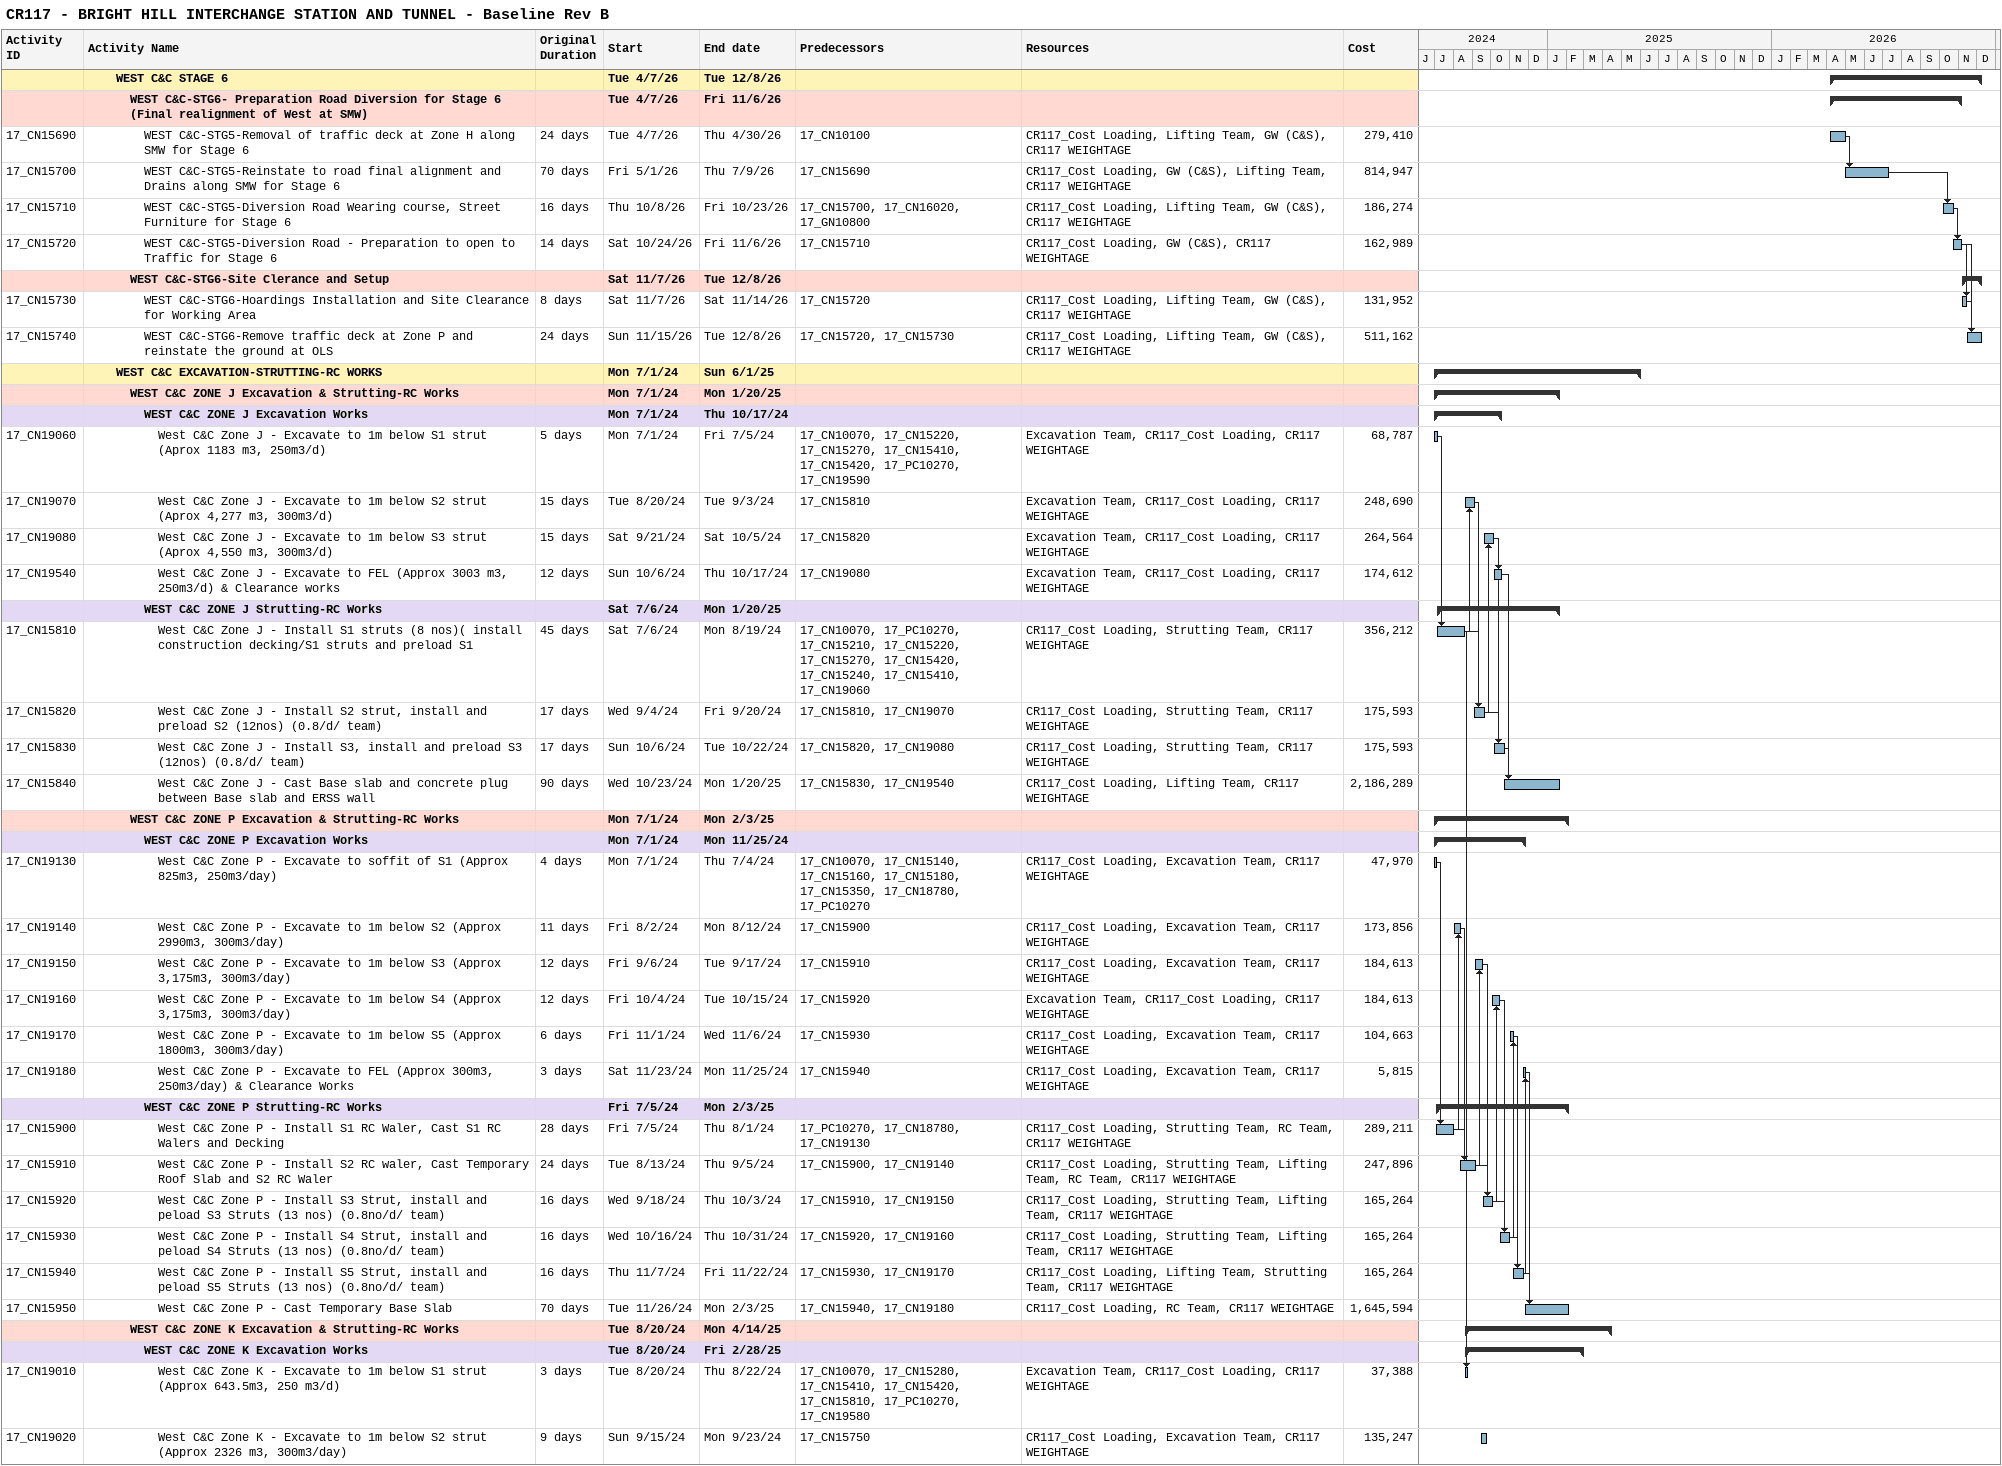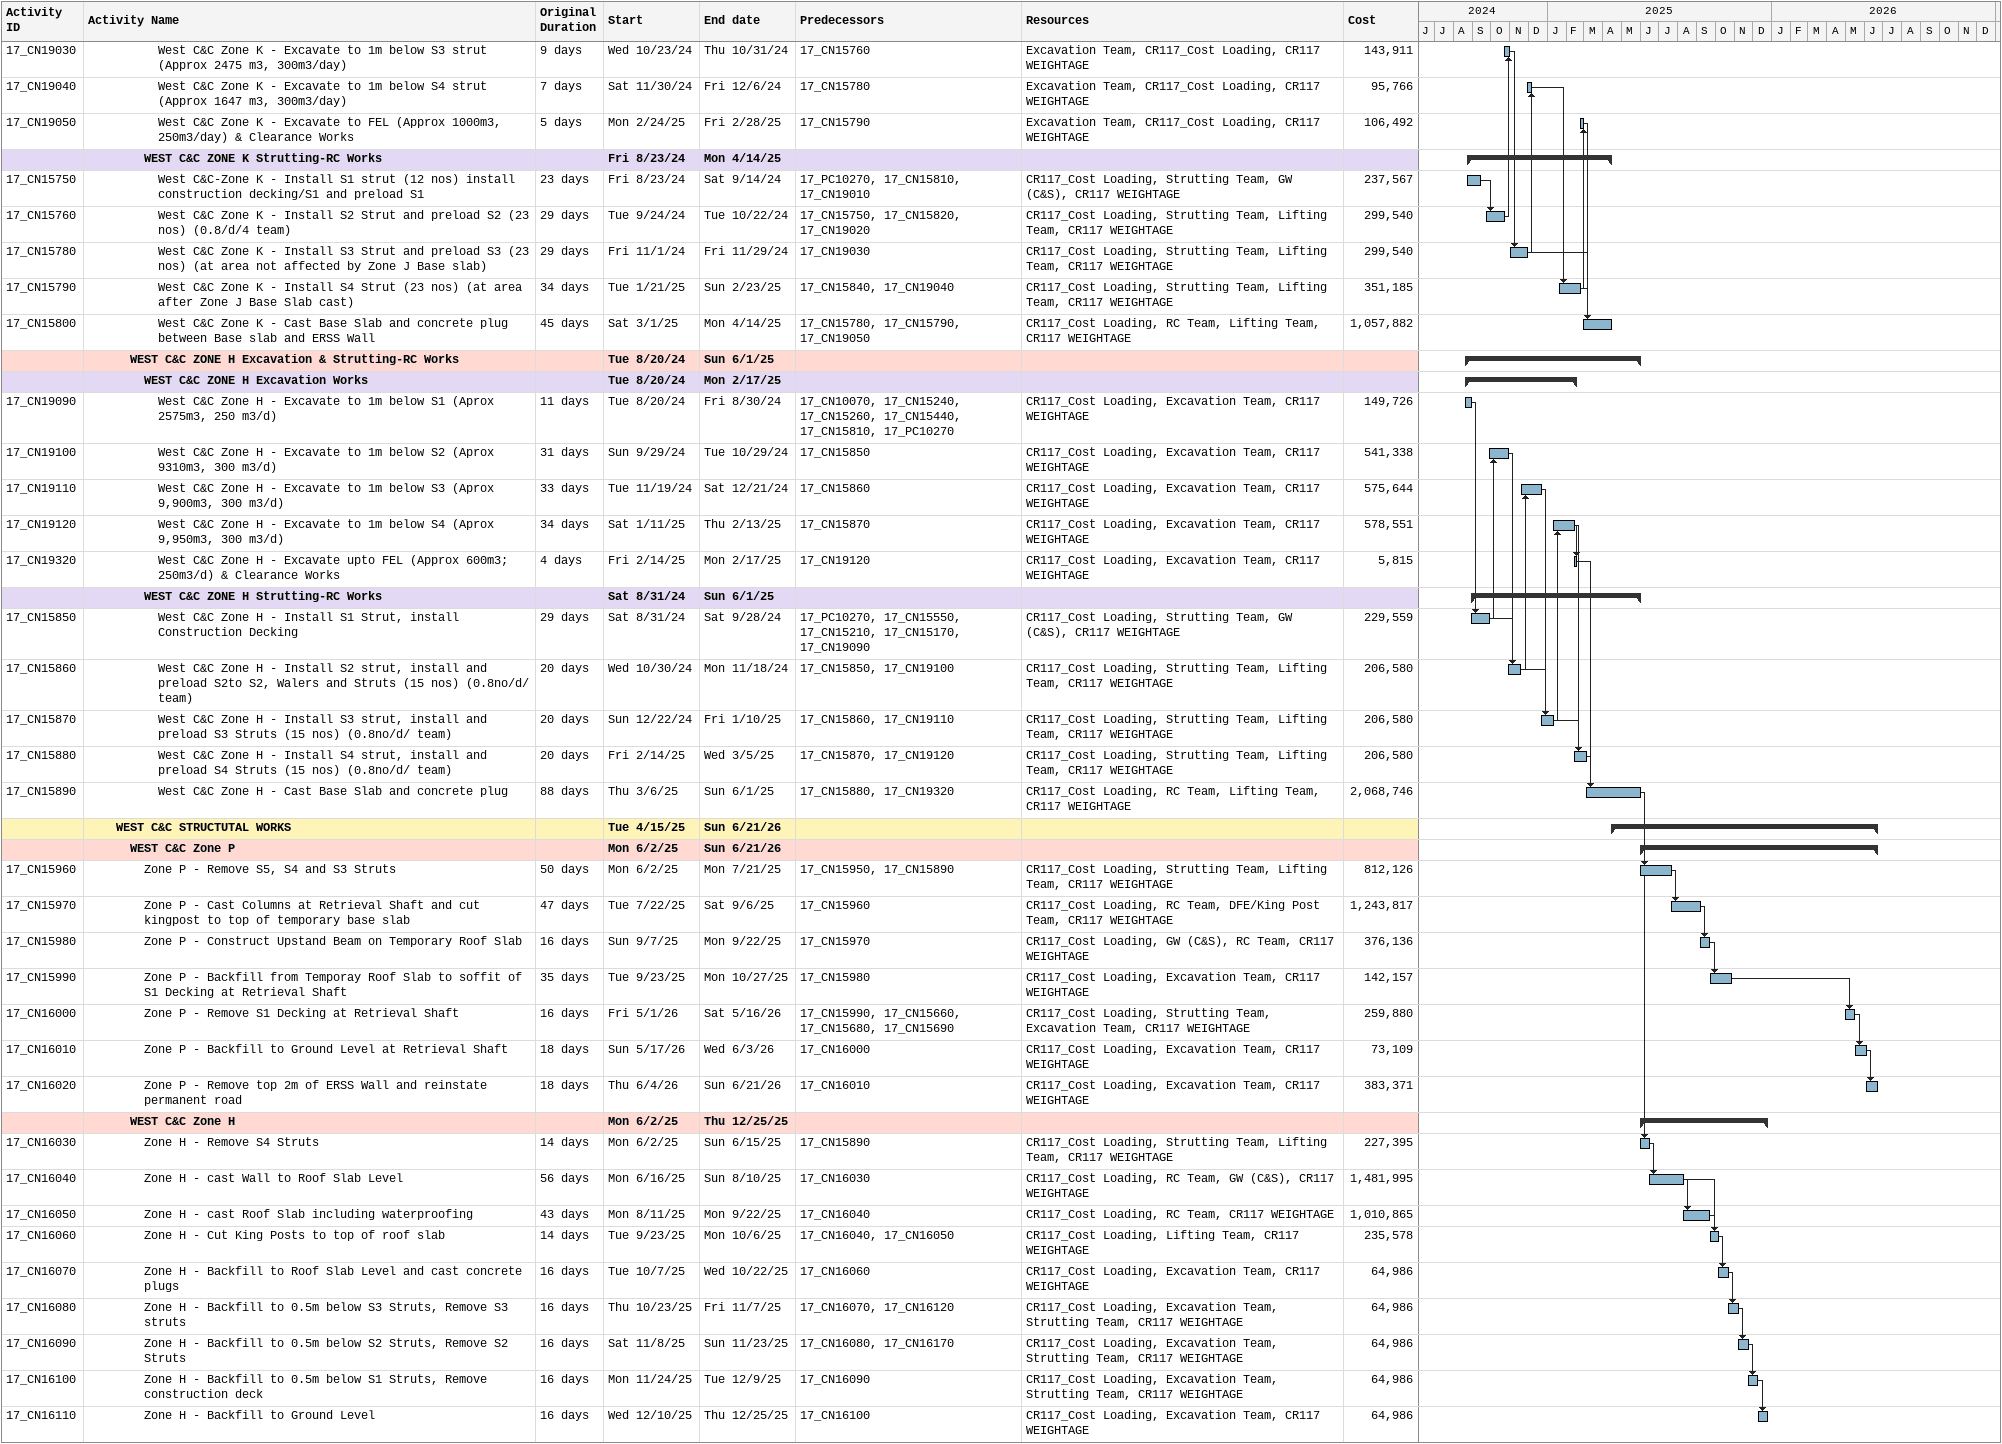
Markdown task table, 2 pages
CR117 - BRIGHT HILL INTERCHANGE STATION AND TUNNEL - Baseline Rev B

| ID | Level | Task | Original duration | Start | Finish | Predecessors | Resources | Cost |
|---|---|---|---|---|---|---|---|---|
|  | 3 | **WEST C&C STAGE 6** |  | 2026-04-07 | 2026-12-08 |  |  |  |
|  | 4 | **WEST C&C-STG6- Preparation Road Diversion for Stage 6 (Final realignment of West at SMW)** |  | 2026-04-07 | 2026-11-06 |  |  |  |
| 17_CN15690 | 5 | WEST C&C-STG5-Removal of traffic deck at Zone H along SMW for Stage 6 | 24d | 2026-04-07 | 2026-04-30 | 17_CN10100 | CR117_Cost Loading, Lifting Team, GW (C&S), CR117 WEIGHTAGE | 279410 |
| 17_CN15700 | 5 | WEST C&C-STG5-Reinstate to road final alignment and Drains along SMW for Stage 6 | 70d | 2026-05-01 | 2026-07-09 | 17_CN15690 | CR117_Cost Loading, GW (C&S), Lifting Team, CR117 WEIGHTAGE | 814947 |
| 17_CN15710 | 5 | WEST C&C-STG5-Diversion Road Wearing course, Street Furniture for Stage 6 | 16d | 2026-10-08 | 2026-10-23 | 17_CN15700, 17_CN16020, 17_GN10800 | CR117_Cost Loading, Lifting Team, GW (C&S), CR117 WEIGHTAGE | 186274 |
| 17_CN15720 | 5 | WEST C&C-STG5-Diversion Road - Preparation to open to Traffic for Stage 6 | 14d | 2026-10-24 | 2026-11-06 | 17_CN15710 | CR117_Cost Loading, GW (C&S), CR117 WEIGHTAGE | 162989 |
|  | 4 | **WEST C&C-STG6-Site Clerance and Setup** |  | 2026-11-07 | 2026-12-08 |  |  |  |
| 17_CN15730 | 5 | WEST C&C-STG6-Hoardings Installation and Site Clearance for Working Area | 8d | 2026-11-07 | 2026-11-14 | 17_CN15720 | CR117_Cost Loading, Lifting Team, GW (C&S), CR117 WEIGHTAGE | 131952 |
| 17_CN15740 | 5 | WEST C&C-STG6-Remove traffic deck at Zone P and reinstate the ground at OLS | 24d | 2026-11-15 | 2026-12-08 | 17_CN15720, 17_CN15730 | CR117_Cost Loading, Lifting Team, GW (C&S), CR117 WEIGHTAGE | 511162 |
|  | 3 | **WEST C&C EXCAVATION-STRUTTING-RC WORKS** |  | 2024-07-01 | 2025-06-01 |  |  |  |
|  | 4 | **WEST C&C ZONE J Excavation & Strutting-RC Works** |  | 2024-07-01 | 2025-01-20 |  |  |  |
|  | 5 | **WEST C&C ZONE J Excavation Works** |  | 2024-07-01 | 2024-10-17 |  |  |  |
| 17_CN19060 | 6 | West C&C Zone J - Excavate to 1m below S1 strut (Aprox 1183 m3, 250m3/d) | 5d | 2024-07-01 | 2024-07-05 | 17_CN10070, 17_CN15220, 17_CN15270, 17_CN15410, 17_CN15420, 17_PC10270, 17_CN19590 | Excavation Team, CR117_Cost Loading, CR117 WEIGHTAGE | 68787 |
| 17_CN19070 | 6 | West C&C Zone J - Excavate to 1m below S2 strut (Aprox 4,277 m3, 300m3/d) | 15d | 2024-08-20 | 2024-09-03 | 17_CN15810 | Excavation Team, CR117_Cost Loading, CR117 WEIGHTAGE | 248690 |
| 17_CN19080 | 6 | West C&C Zone J - Excavate to 1m below S3 strut (Aprox 4,550 m3, 300m3/d) | 15d | 2024-09-21 | 2024-10-05 | 17_CN15820 | Excavation Team, CR117_Cost Loading, CR117 WEIGHTAGE | 264564 |
| 17_CN19540 | 6 | West C&C Zone J - Excavate to FEL (Approx 3003 m3, 250m3/d) & Clearance works | 12d | 2024-10-06 | 2024-10-17 | 17_CN19080 | Excavation Team, CR117_Cost Loading, CR117 WEIGHTAGE | 174612 |
|  | 5 | **WEST C&C ZONE J Strutting-RC Works** |  | 2024-07-06 | 2025-01-20 |  |  |  |
| 17_CN15810 | 6 | West C&C Zone J - Install S1 struts (8 nos)( install construction decking/S1 struts and preload S1 | 45d | 2024-07-06 | 2024-08-19 | 17_CN10070, 17_PC10270, 17_CN15210, 17_CN15220, 17_CN15270, 17_CN15420, 17_CN15240, 17_CN15410, 17_CN19060 | CR117_Cost Loading, Strutting Team, CR117 WEIGHTAGE | 356212 |
| 17_CN15820 | 6 | West C&C Zone J - Install S2 strut, install and preload S2 (12nos) (0.8/d/ team) | 17d | 2024-09-04 | 2024-09-20 | 17_CN15810, 17_CN19070 | CR117_Cost Loading, Strutting Team, CR117 WEIGHTAGE | 175593 |
| 17_CN15830 | 6 | West C&C Zone J - Install S3, install and preload S3 (12nos) (0.8/d/ team) | 17d | 2024-10-06 | 2024-10-22 | 17_CN15820, 17_CN19080 | CR117_Cost Loading, Strutting Team, CR117 WEIGHTAGE | 175593 |
| 17_CN15840 | 6 | West C&C Zone J - Cast Base slab and concrete plug between Base slab and ERSS wall | 90d | 2024-10-23 | 2025-01-20 | 17_CN15830, 17_CN19540 | CR117_Cost Loading, Lifting Team, CR117 WEIGHTAGE | 2186289 |
|  | 4 | **WEST C&C ZONE P Excavation & Strutting-RC Works** |  | 2024-07-01 | 2025-02-03 |  |  |  |
|  | 5 | **WEST C&C ZONE P Excavation Works** |  | 2024-07-01 | 2024-11-25 |  |  |  |
| 17_CN19130 | 6 | West C&C Zone P - Excavate to soffit of S1 (Approx 825m3, 250m3/day) | 4d | 2024-07-01 | 2024-07-04 | 17_CN10070, 17_CN15140, 17_CN15160, 17_CN15180, 17_CN15350, 17_CN18780, 17_PC10270 | CR117_Cost Loading, Excavation Team, CR117 WEIGHTAGE | 47970 |
| 17_CN19140 | 6 | West C&C Zone P - Excavate to 1m below S2 (Approx 2990m3, 300m3/day) | 11d | 2024-08-02 | 2024-08-12 | 17_CN15900 | CR117_Cost Loading, Excavation Team, CR117 WEIGHTAGE | 173856 |
| 17_CN19150 | 6 | West C&C Zone P - Excavate to 1m below S3 (Approx 3,175m3, 300m3/day) | 12d | 2024-09-06 | 2024-09-17 | 17_CN15910 | CR117_Cost Loading, Excavation Team, CR117 WEIGHTAGE | 184613 |
| 17_CN19160 | 6 | West C&C Zone P - Excavate to 1m below S4 (Approx 3,175m3, 300m3/day) | 12d | 2024-10-04 | 2024-10-15 | 17_CN15920 | Excavation Team, CR117_Cost Loading, CR117 WEIGHTAGE | 184613 |
| 17_CN19170 | 6 | West C&C Zone P - Excavate to 1m below S5 (Approx 1800m3, 300m3/day) | 6d | 2024-11-01 | 2024-11-06 | 17_CN15930 | CR117_Cost Loading, Excavation Team, CR117 WEIGHTAGE | 104663 |
| 17_CN19180 | 6 | West C&C Zone P - Excavate to FEL (Approx 300m3, 250m3/day) & Clearance Works | 3d | 2024-11-23 | 2024-11-25 | 17_CN15940 | CR117_Cost Loading, Excavation Team, CR117 WEIGHTAGE | 5815 |
|  | 5 | **WEST C&C ZONE P Strutting-RC Works** |  | 2024-07-05 | 2025-02-03 |  |  |  |
| 17_CN15900 | 6 | West C&C Zone P - Install S1 RC Waler, Cast S1 RC Walers and Decking | 28d | 2024-07-05 | 2024-08-01 | 17_PC10270, 17_CN18780, 17_CN19130 | CR117_Cost Loading, Strutting Team, RC Team, CR117 WEIGHTAGE | 289211 |
| 17_CN15910 | 6 | West C&C Zone P - Install S2 RC waler, Cast Temporary Roof Slab and S2 RC Waler | 24d | 2024-08-13 | 2024-09-05 | 17_CN15900, 17_CN19140 | CR117_Cost Loading, Strutting Team, Lifting Team, RC Team, CR117 WEIGHTAGE | 247896 |
| 17_CN15920 | 6 | West C&C Zone P - Install S3 Strut, install and peload S3 Struts (13 nos) (0.8no/d/ team) | 16d | 2024-09-18 | 2024-10-03 | 17_CN15910, 17_CN19150 | CR117_Cost Loading, Strutting Team, Lifting Team, CR117 WEIGHTAGE | 165264 |
| 17_CN15930 | 6 | West C&C Zone P - Install S4 Strut, install and peload S4 Struts (13 nos) (0.8no/d/ team) | 16d | 2024-10-16 | 2024-10-31 | 17_CN15920, 17_CN19160 | CR117_Cost Loading, Strutting Team, Lifting Team, CR117 WEIGHTAGE | 165264 |
| 17_CN15940 | 6 | West C&C Zone P - Install S5 Strut, install and peload S5 Struts (13 nos) (0.8no/d/ team) | 16d | 2024-11-07 | 2024-11-22 | 17_CN15930, 17_CN19170 | CR117_Cost Loading, Lifting Team, Strutting Team, CR117 WEIGHTAGE | 165264 |
| 17_CN15950 | 6 | West C&C Zone P - Cast Temporary Base Slab | 70d | 2024-11-26 | 2025-02-03 | 17_CN15940, 17_CN19180 | CR117_Cost Loading, RC Team, CR117 WEIGHTAGE | 1645594 |
|  | 4 | **WEST C&C ZONE K Excavation & Strutting-RC Works** |  | 2024-08-20 | 2025-04-14 |  |  |  |
|  | 5 | **WEST C&C ZONE K Excavation Works** |  | 2024-08-20 | 2025-02-28 |  |  |  |
| 17_CN19010 | 6 | West C&C Zone K - Excavate to 1m below S1 strut (Approx 643.5m3, 250 m3/d) | 3d | 2024-08-20 | 2024-08-22 | 17_CN10070, 17_CN15280, 17_CN15410, 17_CN15420, 17_CN15810, 17_PC10270, 17_CN19580 | Excavation Team, CR117_Cost Loading, CR117 WEIGHTAGE | 37388 |
| 17_CN19020 | 6 | West C&C Zone K - Excavate to 1m below S2 strut (Approx 2326 m3, 300m3/day) | 9d | 2024-09-15 | 2024-09-23 | 17_CN15750 | CR117_Cost Loading, Excavation Team, CR117 WEIGHTAGE | 135247 |
| 17_CN19030 | 6 | West C&C Zone K - Excavate to 1m below S3 strut (Approx 2475 m3, 300m3/day) | 9d | 2024-10-23 | 2024-10-31 | 17_CN15760 | Excavation Team, CR117_Cost Loading, CR117 WEIGHTAGE | 143911 |
| 17_CN19040 | 6 | West C&C Zone K - Excavate to 1m below S4 strut (Approx 1647 m3, 300m3/day) | 7d | 2024-11-30 | 2024-12-06 | 17_CN15780 | Excavation Team, CR117_Cost Loading, CR117 WEIGHTAGE | 95766 |
| 17_CN19050 | 6 | West C&C Zone K - Excavate to FEL (Approx 1000m3, 250m3/day) & Clearance Works | 5d | 2025-02-24 | 2025-02-28 | 17_CN15790 | Excavation Team, CR117_Cost Loading, CR117 WEIGHTAGE | 106492 |
|  | 5 | **WEST C&C ZONE K Strutting-RC Works** |  | 2024-08-23 | 2025-04-14 |  |  |  |
| 17_CN15750 | 6 | West C&C-Zone K - Install S1 strut (12 nos) install construction decking/S1 and preload S1 | 23d | 2024-08-23 | 2024-09-14 | 17_PC10270, 17_CN15810, 17_CN19010 | CR117_Cost Loading, Strutting Team, GW (C&S), CR117 WEIGHTAGE | 237567 |
| 17_CN15760 | 6 | West C&C Zone K - Install S2 Strut and preload S2 (23 nos) (0.8/d/4 team) | 29d | 2024-09-24 | 2024-10-22 | 17_CN15750, 17_CN15820, 17_CN19020 | CR117_Cost Loading, Strutting Team, Lifting Team, CR117 WEIGHTAGE | 299540 |
| 17_CN15780 | 6 | West C&C Zone K - Install S3 Strut and preload S3 (23 nos) (at area not affected by Zone J Base slab) | 29d | 2024-11-01 | 2024-11-29 | 17_CN19030 | CR117_Cost Loading, Strutting Team, Lifting Team, CR117 WEIGHTAGE | 299540 |
| 17_CN15790 | 6 | West C&C Zone K - Install S4 Strut (23 nos) (at area after Zone J Base Slab cast) | 34d | 2025-01-21 | 2025-02-23 | 17_CN15840, 17_CN19040 | CR117_Cost Loading, Strutting Team, Lifting Team, CR117 WEIGHTAGE | 351185 |
| 17_CN15800 | 6 | West C&C Zone K - Cast Base Slab and concrete plug between Base slab and ERSS Wall | 45d | 2025-03-01 | 2025-04-14 | 17_CN15780, 17_CN15790, 17_CN19050 | CR117_Cost Loading, RC Team, Lifting Team, CR117 WEIGHTAGE | 1057882 |
|  | 4 | **WEST C&C ZONE H Excavation & Strutting-RC Works** |  | 2024-08-20 | 2025-06-01 |  |  |  |
|  | 5 | **WEST C&C ZONE H Excavation Works** |  | 2024-08-20 | 2025-02-17 |  |  |  |
| 17_CN19090 | 6 | West C&C Zone H - Excavate to 1m below S1 (Aprox 2575m3, 250 m3/d) | 11d | 2024-08-20 | 2024-08-30 | 17_CN10070, 17_CN15240, 17_CN15260, 17_CN15440, 17_CN15810, 17_PC10270 | CR117_Cost Loading, Excavation Team, CR117 WEIGHTAGE | 149726 |
| 17_CN19100 | 6 | West C&C Zone H - Excavate to 1m below S2 (Aprox 9310m3, 300 m3/d) | 31d | 2024-09-29 | 2024-10-29 | 17_CN15850 | CR117_Cost Loading, Excavation Team, CR117 WEIGHTAGE | 541338 |
| 17_CN19110 | 6 | West C&C Zone H - Excavate to 1m below S3 (Aprox 9,900m3, 300 m3/d) | 33d | 2024-11-19 | 2024-12-21 | 17_CN15860 | CR117_Cost Loading, Excavation Team, CR117 WEIGHTAGE | 575644 |
| 17_CN19120 | 6 | West C&C Zone H - Excavate to 1m below S4 (Aprox 9,950m3, 300 m3/d) | 34d | 2025-01-11 | 2025-02-13 | 17_CN15870 | CR117_Cost Loading, Excavation Team, CR117 WEIGHTAGE | 578551 |
| 17_CN19320 | 6 | West C&C Zone H - Excavate upto FEL (Approx 600m3; 250m3/d) & Clearance Works | 4d | 2025-02-14 | 2025-02-17 | 17_CN19120 | CR117_Cost Loading, Excavation Team, CR117 WEIGHTAGE | 5815 |
|  | 5 | **WEST C&C ZONE H Strutting-RC Works** |  | 2024-08-31 | 2025-06-01 |  |  |  |
| 17_CN15850 | 6 | West C&C Zone H - Install S1 Strut, install Construction Decking | 29d | 2024-08-31 | 2024-09-28 | 17_PC10270, 17_CN15550, 17_CN15210, 17_CN15170, 17_CN19090 | CR117_Cost Loading, Strutting Team, GW (C&S), CR117 WEIGHTAGE | 229559 |
| 17_CN15860 | 6 | West C&C Zone H - Install S2 strut, install and preload S2to S2, Walers and Struts (15 nos) (0.8no/d/ team) | 20d | 2024-10-30 | 2024-11-18 | 17_CN15850, 17_CN19100 | CR117_Cost Loading, Strutting Team, Lifting Team, CR117 WEIGHTAGE | 206580 |
| 17_CN15870 | 6 | West C&C Zone H - Install S3 strut, install and preload S3 Struts (15 nos) (0.8no/d/ team) | 20d | 2024-12-22 | 2025-01-10 | 17_CN15860, 17_CN19110 | CR117_Cost Loading, Strutting Team, Lifting Team, CR117 WEIGHTAGE | 206580 |
| 17_CN15880 | 6 | West C&C Zone H - Install S4 strut, install and preload S4 Struts (15 nos) (0.8no/d/ team) | 20d | 2025-02-14 | 2025-03-05 | 17_CN15870, 17_CN19120 | CR117_Cost Loading, Strutting Team, Lifting Team, CR117 WEIGHTAGE | 206580 |
| 17_CN15890 | 6 | West C&C Zone H - Cast Base Slab and concrete plug | 88d | 2025-03-06 | 2025-06-01 | 17_CN15880, 17_CN19320 | CR117_Cost Loading, RC Team, Lifting Team, CR117 WEIGHTAGE | 2068746 |
|  | 3 | **WEST C&C STRUCTUTAL WORKS** |  | 2025-04-15 | 2026-06-21 |  |  |  |
|  | 4 | **WEST C&C Zone P** |  | 2025-06-02 | 2026-06-21 |  |  |  |
| 17_CN15960 | 5 | Zone P - Remove S5, S4 and S3 Struts | 50d | 2025-06-02 | 2025-07-21 | 17_CN15950, 17_CN15890 | CR117_Cost Loading, Strutting Team, Lifting Team, CR117 WEIGHTAGE | 812126 |
| 17_CN15970 | 5 | Zone P - Cast Columns at Retrieval Shaft and cut kingpost to top of temporary base slab | 47d | 2025-07-22 | 2025-09-06 | 17_CN15960 | CR117_Cost Loading, RC Team, DFE/King Post Team, CR117 WEIGHTAGE | 1243817 |
| 17_CN15980 | 5 | Zone P - Construct Upstand Beam on Temporary Roof Slab | 16d | 2025-09-07 | 2025-09-22 | 17_CN15970 | CR117_Cost Loading, GW (C&S), RC Team, CR117 WEIGHTAGE | 376136 |
| 17_CN15990 | 5 | Zone P - Backfill from Temporay Roof Slab to soffit of S1 Decking at Retrieval Shaft | 35d | 2025-09-23 | 2025-10-27 | 17_CN15980 | CR117_Cost Loading, Excavation Team, CR117 WEIGHTAGE | 142157 |
| 17_CN16000 | 5 | Zone P - Remove S1 Decking at Retrieval Shaft | 16d | 2026-05-01 | 2026-05-16 | 17_CN15990, 17_CN15660, 17_CN15680, 17_CN15690 | CR117_Cost Loading, Strutting Team, Excavation Team, CR117 WEIGHTAGE | 259880 |
| 17_CN16010 | 5 | Zone P - Backfill to Ground Level at Retrieval Shaft | 18d | 2026-05-17 | 2026-06-03 | 17_CN16000 | CR117_Cost Loading, Excavation Team, CR117 WEIGHTAGE | 73109 |
| 17_CN16020 | 5 | Zone P - Remove top 2m of ERSS Wall and reinstate permanent road | 18d | 2026-06-04 | 2026-06-21 | 17_CN16010 | CR117_Cost Loading, Excavation Team, CR117 WEIGHTAGE | 383371 |
|  | 4 | **WEST C&C Zone H** |  | 2025-06-02 | 2025-12-25 |  |  |  |
| 17_CN16030 | 5 | Zone H - Remove S4 Struts | 14d | 2025-06-02 | 2025-06-15 | 17_CN15890 | CR117_Cost Loading, Strutting Team, Lifting Team, CR117 WEIGHTAGE | 227395 |
| 17_CN16040 | 5 | Zone H - cast Wall to Roof Slab Level | 56d | 2025-06-16 | 2025-08-10 | 17_CN16030 | CR117_Cost Loading, RC Team, GW (C&S), CR117 WEIGHTAGE | 1481995 |
| 17_CN16050 | 5 | Zone H - cast Roof Slab including waterproofing | 43d | 2025-08-11 | 2025-09-22 | 17_CN16040 | CR117_Cost Loading, RC Team, CR117 WEIGHTAGE | 1010865 |
| 17_CN16060 | 5 | Zone H - Cut King Posts to top of roof slab | 14d | 2025-09-23 | 2025-10-06 | 17_CN16040, 17_CN16050 | CR117_Cost Loading, Lifting Team, CR117 WEIGHTAGE | 235578 |
| 17_CN16070 | 5 | Zone H - Backfill to Roof Slab Level and cast concrete plugs | 16d | 2025-10-07 | 2025-10-22 | 17_CN16060 | CR117_Cost Loading, Excavation Team, CR117 WEIGHTAGE | 64986 |
| 17_CN16080 | 5 | Zone H - Backfill to 0.5m below S3 Struts, Remove S3 struts | 16d | 2025-10-23 | 2025-11-07 | 17_CN16070, 17_CN16120 | CR117_Cost Loading, Excavation Team, Strutting Team, CR117 WEIGHTAGE | 64986 |
| 17_CN16090 | 5 | Zone H - Backfill to 0.5m below S2 Struts, Remove S2 Struts | 16d | 2025-11-08 | 2025-11-23 | 17_CN16080, 17_CN16170 | CR117_Cost Loading, Excavation Team, Strutting Team, CR117 WEIGHTAGE | 64986 |
| 17_CN16100 | 5 | Zone H - Backfill to 0.5m below S1 Struts, Remove construction deck | 16d | 2025-11-24 | 2025-12-09 | 17_CN16090 | CR117_Cost Loading, Excavation Team, Strutting Team, CR117 WEIGHTAGE | 64986 |
| 17_CN16110 | 5 | Zone H - Backfill to Ground Level | 16d | 2025-12-10 | 2025-12-25 | 17_CN16100 | CR117_Cost Loading, Excavation Team, CR117 WEIGHTAGE | 64986 |
